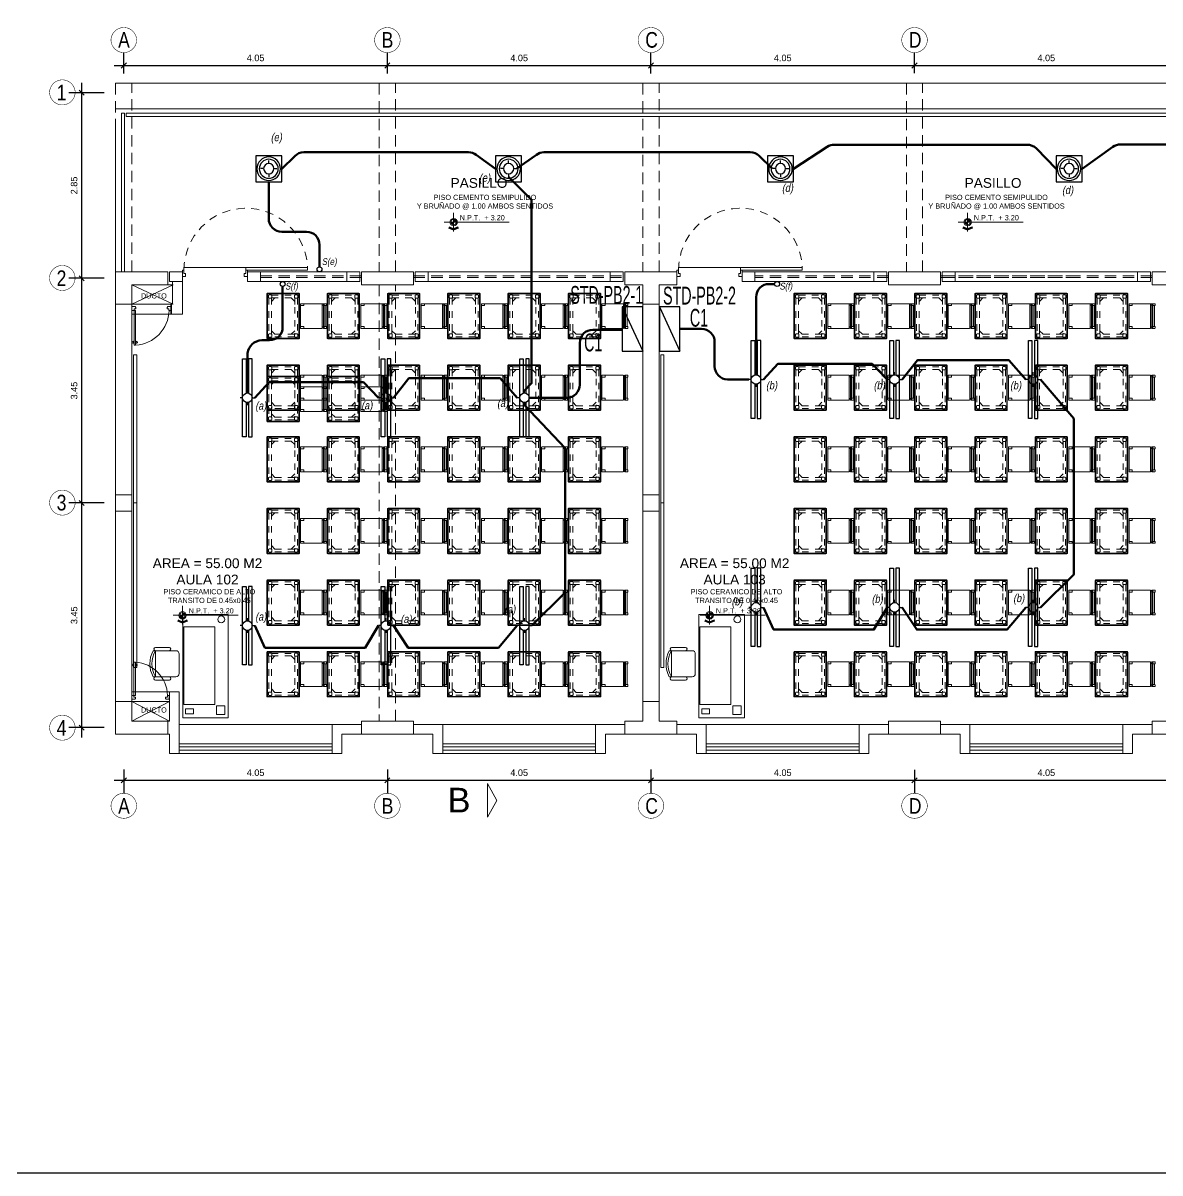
# Model space of a CAD drawing. Header units: millimetres. Extents: x 3354 to 3637, y 1117 to 1358.
# Drawn here: x 3432.33 to 3449.8, y 1164.46 to 1182.12 of the extents above; entities that cross this region are included whole.
import ezdxf

# ---------------------------------------------------------------- set-up
doc = ezdxf.new("R2010")
doc.units = ezdxf.units.MM
for name, pattern in [('ACAD_ISO03W100', [30, 12, -18]), ('ACAD_ISO07W100', [3, 0, -3]), ('DASHED2', [0.375, 0.25, -0.125]), ('TRAZOS2', [0.225, 0.15, -0.075])]:
    doc.linetypes.add(name, pattern=pattern)
for name, color, linetype, lineweight in [('ACCESORIOS', 4, 'Continuous', 18), ('cables', 152, 'Continuous', 60), ('CASCO', 252, 'Continuous', 9), ('MUEBLES ACTUAL', 35, 'Continuous', 5), ('TABLERO', 122, 'Continuous', 25)]:
    doc.layers.add(name, color=color, linetype=linetype, lineweight=lineweight)
doc.layers.add('Efec-muebles', color=7, linetype='Continuous', lineweight=13, true_color=0x85826f)
doc.layers.add('LUMINARIAS', color=2, linetype='Continuous')
doc.styles.add('1', font='arial.ttf')
doc.styles.add('2-SIETE', font='ARIALN.TTF', dxfattribs={"height": 0.07})
doc.styles.add('BYE', font='ARIALN.TTF', dxfattribs={"oblique": 10, "height": 2})
doc.styles.add('romans.shx', font='arial.ttf')
doc.styles.get("Standard").update_dxf_attribs({"font": 'arial.ttf'})
doc.styles.add('style1', font='arial.ttf')
doc.styles.add('style2', font='arial.ttf')
doc.dimstyles.new('Esc  1  50', dxfattribs={"dimtxt": 0.1, "dimasz": 0.08, "dimexe": 0.2, "dimexo": 0.15, "dimgap": 0.065, "dimtad": 1, "dimzin": 4, "dimdsep": 46, "dimtxsty": 'Standard', "dimblk": 'OBLIQUE', "dimcen": 0.12, "dimdle": 0.15, "dimadec": 0, "dimazin": 0, "dimtfac": 1, "dimtix": 1, "dimtmove": 0, "dimatfit": 3, "dimldrblk": 'OBLIQUE', "dimfxl": 1, "dimarcsym": 0})

# ---------------------------------------------------------------- blocks, each defined once
blk = doc.blocks.new('silla 01')
at = {"layer": 'Efec-muebles'}
for p, q in [((3688.676, 1239.913), (3688.676, 1240.263)), ((3689.076, 1240.263), (3689.076, 1239.913)), ((3688.626, 1240.013), (3688.626, 1240.228)), ((3688.676, 1240.228), (3689.076, 1240.228)), ((3689.126, 1240.013), (3689.126, 1240.228)), ((3688.676, 1239.913), (3688.676, 1240.013)), ((3689.026, 1239.863), (3688.726, 1239.863))]:
    blk.add_line(p, q, dxfattribs=at)
for centre, radius, start, end in [((3688.652, 1240.225), 0.0256, 16.274, 186.9691), ((3688.876, 1239.889), 0.424, 61.8371, 118.1629), ((3688.876, 1239.889), 0.394, 59.4733, 120.5267), ((3689.101, 1240.225), 0.0256, 353.0309, 163.726), ((3688.652, 1240.016), 0.0256, 173.0309, 343.726), ((3688.726, 1239.913), 0.05, 180, 270), ((3689.026, 1239.913), 0.05, 270, 0), ((3689.101, 1240.016), 0.0256, 196.274, 6.9691)]:
    blk.add_arc(centre, radius, start, end, dxfattribs=at)
blk = doc.blocks.new('messsa')
at = {"layer": 'Efec-muebles'}
for p, q in [((3688.12, 1239.808), (3689.705, 1239.808)), ((3688.12, 1239.108), (3688.12, 1239.808)), ((3689.705, 1239.808), (3689.705, 1239.108)), ((3689.705, 1239.108), (3688.12, 1239.108))]:
    blk.add_line(p, q, dxfattribs=at)
for points in [[(3688.311, 1239.316), (3688.311, 1239.793), (3689.504, 1239.793), (3689.504, 1239.316)], [(3689.57, 1239.643), (3689.57, 1239.765), (3689.644, 1239.765), (3689.644, 1239.643)], [(3689.523, 1239.16), (3689.523, 1239.288), (3689.657, 1239.288), (3689.657, 1239.16)]]:
    blk.add_lwpolyline(points, close=True, dxfattribs=at)
blk.add_circle((3688.196, 1239.216), 0.053, dxfattribs=at)
blk = doc.blocks.new('SDGFDG DF')
at = {"layer": 'Efec-muebles', "lineweight": 18}
for p, q in [((1023.934, 2860.289), (1023.934, 2859.609)), ((1023.944, 2860.299), (1024.424, 2860.299)), ((1023.944, 2860.279), (1023.944, 2859.619)), ((1023.954, 2860.289), (1024.414, 2860.289)), ((1023.959, 2860.264), (1023.959, 2860.234)), ((1023.969, 2860.274), (1023.999, 2860.274)), ((1023.969, 2860.224), (1023.999, 2860.224)), ((1024.009, 2860.264), (1024.009, 2860.234)), ((1024.359, 2860.264), (1024.359, 2860.234)), ((1024.369, 2860.274), (1024.399, 2860.274)), ((1024.369, 2860.224), (1024.399, 2860.224)), ((1024.409, 2860.264), (1024.409, 2860.234)), ((1024.424, 2860.279), (1024.424, 2859.619)), ((1024.434, 2860.289), (1024.434, 2859.609)), ((1023.959, 2859.664), (1023.959, 2859.634)), ((1023.999, 2859.674), (1023.969, 2859.674)), ((1023.999, 2859.624), (1023.969, 2859.624)), ((1024.009, 2859.664), (1024.009, 2859.634)), ((1024.359, 2859.664), (1024.359, 2859.634)), ((1024.399, 2859.674), (1024.369, 2859.674)), ((1024.399, 2859.624), (1024.369, 2859.624)), ((1024.409, 2859.664), (1024.409, 2859.634)), ((1024.424, 2859.599), (1023.944, 2859.599)), ((1024.414, 2859.609), (1023.954, 2859.609))]:
    blk.add_line(p, q, dxfattribs=at)
at = {"layer": 'Efec-muebles', "linetype": 'ACAD_ISO03W100', "lineweight": 18, "ltscale": 0.00105}
for p, q in [((1023.964, 2860.224), (1023.964, 2859.674)), ((1024.059, 2860.229), (1024.004, 2860.174)), ((1024.004, 2860.224), (1024.004, 2859.674)), ((1024.004, 2860.224), (1024.004, 2860.174)), ((1024.009, 2860.269), (1024.36, 2860.269)), ((1024.009, 2860.229), (1024.36, 2860.229)), ((1024.009, 2860.229), (1024.059, 2860.229)), ((1024.309, 2860.229), (1024.364, 2860.174)), ((1024.364, 2860.225), (1024.364, 2860.111)), ((1024.404, 2860.225), (1024.404, 2859.674)), ((1024.364, 2860.086), (1024.364, 2859.674)), ((1024.059, 2859.669), (1024.004, 2859.724)), ((1024.004, 2859.674), (1024.004, 2859.724)), ((1024.359, 2859.669), (1024.009, 2859.669)), ((1024.359, 2859.629), (1024.009, 2859.629)), ((1024.309, 2859.669), (1024.364, 2859.724))]:
    blk.add_line(p, q, dxfattribs=at)
at = {"layer": 'Efec-muebles', "lineweight": 18, "ltscale": 0.5}
for p, q in [((1024.452, 2860.134), (1024.452, 2859.764)), ((1024.777, 2860.139), (1024.457, 2860.139)), ((1024.497, 2860.109), (1024.457, 2860.109)), ((1024.502, 2860.139), (1024.502, 2860.114)), ((1024.782, 2859.764), (1024.782, 2860.134)), ((1024.802, 2860.134), (1024.782, 2860.134)), ((1024.802, 2860.114), (1024.782, 2860.114)), ((1024.802, 2859.764), (1024.802, 2860.134)), ((1024.847, 2860.139), (1024.807, 2860.139)), ((1024.847, 2860.109), (1024.807, 2860.109)), ((1024.817, 2859.759), (1024.817, 2860.139)), ((1024.842, 2859.789), (1024.842, 2860.109)), ((1024.852, 2860.114), (1024.852, 2860.134)), ((1024.457, 2859.789), (1024.497, 2859.789)), ((1024.807, 2859.789), (1024.847, 2859.789)), ((1024.457, 2859.759), (1024.777, 2859.759)), ((1024.502, 2859.784), (1024.502, 2859.764)), ((1024.782, 2859.784), (1024.802, 2859.784)), ((1024.782, 2859.764), (1024.802, 2859.764)), ((1024.807, 2859.759), (1024.847, 2859.759)), ((1024.852, 2859.764), (1024.852, 2859.784))]:
    blk.add_line(p, q, dxfattribs=at)
at = {"layer": 'Efec-muebles', "lineweight": 18}
for centre, start, end in [((1023.944, 2860.289), 90, 180), ((1023.954, 2860.279), 90, 180), ((1023.969, 2860.264), 90, 180), ((1023.969, 2860.234), 180, 270), ((1023.999, 2860.264), 0, 90), ((1023.999, 2860.234), 270, 0), ((1024.369, 2860.264), 90, 180), ((1024.369, 2860.234), 180, 270), ((1024.399, 2860.264), 0, 90), ((1024.399, 2860.234), 270, 0), ((1024.414, 2860.279), 0, 90), ((1024.424, 2860.289), 0, 90), ((1023.954, 2859.619), 180, 270), ((1023.969, 2859.664), 90, 180), ((1023.969, 2859.634), 180, 270), ((1023.999, 2859.664), 360, 90), ((1023.999, 2859.634), 270, 0), ((1024.369, 2859.664), 90, 180), ((1024.369, 2859.634), 180, 270), ((1024.399, 2859.664), 360, 90), ((1024.399, 2859.634), 270, 0), ((1024.414, 2859.619), 270, 0), ((1023.944, 2859.609), 180, 270), ((1024.424, 2859.609), 270, 0)]:
    blk.add_arc(centre, 0.01, start, end, dxfattribs=at)
at = {"layer": 'Efec-muebles', "lineweight": 18, "ltscale": 0.5}
for centre, start, end in [((1024.457, 2860.134), 90, 180), ((1024.457, 2860.114), 180, 270), ((1024.497, 2860.114), 270, 0), ((1024.777, 2860.134), 0, 90), ((1024.807, 2860.134), 90, 180), ((1024.807, 2860.114), 180, 270), ((1024.847, 2860.134), 0, 90), ((1024.847, 2860.114), 270, 0), ((1024.457, 2859.784), 90, 180), ((1024.497, 2859.784), 0, 90), ((1024.807, 2859.784), 90, 180), ((1024.847, 2859.784), 0, 90), ((1024.457, 2859.764), 180, 270), ((1024.497, 2859.764), 270, 0), ((1024.777, 2859.764), 270, 0), ((1024.807, 2859.764), 180, 270), ((1024.847, 2859.764), 270, 0)]:
    blk.add_arc(centre, 0.005, start, end, dxfattribs=at)
at = {"layer": 'MUEBLES ACTUAL', "linetype": 'ACAD_ISO07W100', "lineweight": 5, "ltscale": 0.002}
for p, q in [((1024.349, 2860.194), (1024.344, 2860.194)), ((1024.361, 2860.209), (1024.357, 2860.209))]:
    blk.add_line(p, q, dxfattribs=at)
blk = doc.blocks.new('fluorecescente')
at = {"color": 2}
for p, q in [((1779.345, 727.262), (1779.305, 727.262)), ((1779.418, 727.335), (1779.418, 727.375)), ((1779.492, 727.262), (1779.532, 727.262)), ((1779.418, 727.188), (1779.418, 727.148))]:
    blk.add_line(p, q, dxfattribs=at)
for points in [[(1779.348, 727.28), (1778.818, 727.28), (1778.818, 727.335), (1780.018, 727.335), (1780.018, 727.28), (1779.489, 727.28)], [(1779.348, 727.243), (1778.818, 727.243), (1778.818, 727.188), (1780.018, 727.188), (1780.018, 727.243), (1779.489, 727.243)]]:
    blk.add_lwpolyline(points, dxfattribs=at)
blk.add_circle((1779.418, 727.262), 0.0733, dxfattribs=at)
blk = doc.blocks.new('D')
at = {"layer": 'TABLERO'}
blk.add_line((3390.514, 1173.454), (3390.831, 1172.773), dxfattribs=at)
blk.add_lwpolyline([(3390.514, 1173.454), (3390.514, 1172.773), (3390.831, 1172.773), (3390.831, 1173.454)], close=True, dxfattribs=at)
blk = doc.blocks.new('FLUORESCENTE CIRCULAR 1x32W')
at = {"layer": 'LUMINARIAS'}
for p, q in [((1338.211, 550.574), (1338.211, 550.61)), ((1338.152, 550.515), (1338.116, 550.515)), ((1338.211, 550.456), (1338.211, 550.421)), ((1338.27, 550.515), (1338.305, 550.515))]:
    blk.add_line(p, q, dxfattribs=at)
blk.add_lwpolyline([(1338.06, 550.665), (1338.36, 550.665), (1338.36, 550.365), (1338.06, 550.365)], close=True, dxfattribs=at)
for centre, radius in [((1338.21, 550.515), 0.136), ((1338.21, 550.515), 0.109), ((1338.211, 550.515), 0.0592)]:
    blk.add_circle(centre, radius, dxfattribs=at)
blk = doc.blocks.new('_Oblique')
at = {"color": 0, "linetype": 'ByBlock', "lineweight": -2}
blk.add_line((-0.5, -0.5), (0.5, 0.5), dxfattribs=at)
blk = doc.blocks.new('*D321')
at = {"layer": 'CASCO', "color": 0, "lineweight": -2, "transparency": 16777216}
for p, q in [((3433.876, 1170.658), (3433.876, 1170.29)), ((3437.926, 1170.658), (3437.926, 1170.29)), ((3433.726, 1170.49), (3438.076, 1170.49))]:
    blk.add_line(p, q, dxfattribs=at)
at = {"layer": 'Defpoints', "color": 0, "transparency": 16777216}
for p in [(3433.876, 1170.808), (3437.926, 1170.808), (3437.926, 1170.49)]:
    blk.add_point(p, dxfattribs=at)
at = {"layer": 'CASCO', "color": 0, "lineweight": -2, "transparency": 16777216, "xscale": 0.08, "yscale": 0.08, "zscale": 0.08, "rotation": 180}
blk.add_blockref('_Oblique', (3433.876, 1170.49), dxfattribs=at)
at = {"layer": 'CASCO', "color": 0, "lineweight": -2, "transparency": 16777216, "xscale": 0.08, "yscale": 0.08, "zscale": 0.08}
blk.add_blockref('_Oblique', (3437.926, 1170.49), dxfattribs=at)
at = {"layer": 'CASCO', "color": 0, "transparency": 16777216, "insert": (3435.901, 1170.606), "char_height": 0.1, "attachment_point": 5}
blk.add_mtext('4.05', dxfattribs=at)
blk = doc.blocks.new('*D322')
at = {"layer": 'CASCO', "color": 0, "lineweight": -2, "transparency": 16777216}
for p, q in [((3437.926, 1170.658), (3437.926, 1170.29)), ((3441.976, 1170.658), (3441.976, 1170.29)), ((3437.776, 1170.49), (3442.126, 1170.49))]:
    blk.add_line(p, q, dxfattribs=at)
at = {"layer": 'Defpoints', "color": 0, "transparency": 16777216}
for p in [(3437.926, 1170.808), (3441.976, 1170.808), (3441.976, 1170.49)]:
    blk.add_point(p, dxfattribs=at)
at = {"layer": 'CASCO', "color": 0, "lineweight": -2, "transparency": 16777216, "xscale": 0.08, "yscale": 0.08, "zscale": 0.08, "rotation": 180}
blk.add_blockref('_Oblique', (3437.926, 1170.49), dxfattribs=at)
at = {"layer": 'CASCO', "color": 0, "lineweight": -2, "transparency": 16777216, "xscale": 0.08, "yscale": 0.08, "zscale": 0.08}
blk.add_blockref('_Oblique', (3441.976, 1170.49), dxfattribs=at)
at = {"layer": 'CASCO', "color": 0, "transparency": 16777216, "insert": (3439.951, 1170.606), "char_height": 0.1, "attachment_point": 5}
blk.add_mtext('4.05', dxfattribs=at)
blk = doc.blocks.new('*D323')
at = {"layer": 'CASCO', "color": 0, "lineweight": -2, "transparency": 16777216}
for p, q in [((3441.976, 1170.658), (3441.976, 1170.29)), ((3446.026, 1170.653), (3446.026, 1170.29)), ((3441.826, 1170.49), (3446.176, 1170.49))]:
    blk.add_line(p, q, dxfattribs=at)
at = {"layer": 'Defpoints', "color": 0, "transparency": 16777216}
for p in [(3441.976, 1170.808), (3446.026, 1170.803), (3446.026, 1170.49)]:
    blk.add_point(p, dxfattribs=at)
at = {"layer": 'CASCO', "color": 0, "lineweight": -2, "transparency": 16777216, "xscale": 0.08, "yscale": 0.08, "zscale": 0.08, "rotation": 180}
blk.add_blockref('_Oblique', (3441.976, 1170.49), dxfattribs=at)
at = {"layer": 'CASCO', "color": 0, "lineweight": -2, "transparency": 16777216, "xscale": 0.08, "yscale": 0.08, "zscale": 0.08}
blk.add_blockref('_Oblique', (3446.026, 1170.49), dxfattribs=at)
at = {"layer": 'CASCO', "color": 0, "transparency": 16777216, "insert": (3444.001, 1170.606), "char_height": 0.1, "attachment_point": 5}
blk.add_mtext('4.05', dxfattribs=at)
blk = doc.blocks.new('*D324')
at = {"layer": 'CASCO', "color": 0, "lineweight": -2, "transparency": 16777216}
for p, q in [((3446.026, 1170.653), (3446.026, 1170.29)), ((3450.076, 1170.658), (3450.076, 1170.29)), ((3445.876, 1170.49), (3450.226, 1170.49))]:
    blk.add_line(p, q, dxfattribs=at)
at = {"layer": 'Defpoints', "color": 0, "transparency": 16777216}
for p in [(3446.026, 1170.803), (3450.076, 1170.808), (3450.076, 1170.49)]:
    blk.add_point(p, dxfattribs=at)
at = {"layer": 'CASCO', "color": 0, "lineweight": -2, "transparency": 16777216, "xscale": 0.08, "yscale": 0.08, "zscale": 0.08, "rotation": 180}
blk.add_blockref('_Oblique', (3446.026, 1170.49), dxfattribs=at)
at = {"layer": 'CASCO', "color": 0, "lineweight": -2, "transparency": 16777216, "xscale": 0.08, "yscale": 0.08, "zscale": 0.08}
blk.add_blockref('_Oblique', (3450.076, 1170.49), dxfattribs=at)
at = {"layer": 'CASCO', "color": 0, "transparency": 16777216, "insert": (3448.051, 1170.606), "char_height": 0.1, "attachment_point": 5}
blk.add_mtext('4.05', dxfattribs=at)
blk = doc.blocks.new('*D327')
at = {"layer": 'CASCO', "color": 0, "lineweight": -2, "transparency": 16777216}
for p, q in [((3433.229, 1171.149), (3433.229, 1174.899)), ((3433.574, 1174.749), (3433.029, 1174.749)), ((3433.574, 1171.299), (3433.029, 1171.299))]:
    blk.add_line(p, q, dxfattribs=at)
at = {"layer": 'Defpoints', "color": 0, "transparency": 16777216}
for p in [(3433.229, 1174.749), (3433.724, 1174.749), (3433.724, 1171.299)]:
    blk.add_point(p, dxfattribs=at)
at = {"layer": 'CASCO', "color": 0, "lineweight": -2, "transparency": 16777216, "xscale": 0.08, "yscale": 0.08, "zscale": 0.08}
for p, rotation in [((3433.229, 1174.749), 90), ((3433.229, 1171.299), 270)]:
    blk.add_blockref('_Oblique', p, dxfattribs=dict(at, rotation=rotation))
at = {"layer": 'CASCO', "color": 0, "transparency": 16777216, "insert": (3433.113, 1173.024), "char_height": 0.1, "attachment_point": 5, "rotation": 90}
blk.add_mtext('3.45', dxfattribs=at)
blk = doc.blocks.new('*D328')
at = {"layer": 'CASCO', "color": 0, "lineweight": -2, "transparency": 16777216}
for p, q in [((3433.229, 1174.599), (3433.229, 1178.349)), ((3433.574, 1178.199), (3433.029, 1178.199)), ((3433.574, 1174.749), (3433.029, 1174.749))]:
    blk.add_line(p, q, dxfattribs=at)
at = {"layer": 'Defpoints', "color": 0, "transparency": 16777216}
for p in [(3433.229, 1178.199), (3433.724, 1178.199), (3433.724, 1174.749)]:
    blk.add_point(p, dxfattribs=at)
at = {"layer": 'CASCO', "color": 0, "lineweight": -2, "transparency": 16777216, "xscale": 0.08, "yscale": 0.08, "zscale": 0.08}
for p, rotation in [((3433.229, 1178.199), 90), ((3433.229, 1174.749), 270)]:
    blk.add_blockref('_Oblique', p, dxfattribs=dict(at, rotation=rotation))
at = {"layer": 'CASCO', "color": 0, "transparency": 16777216, "insert": (3433.113, 1176.474), "char_height": 0.1, "attachment_point": 5, "rotation": 90}
blk.add_mtext('3.45', dxfattribs=at)
blk = doc.blocks.new('*D329')
at = {"layer": 'CASCO', "color": 0, "lineweight": -2, "transparency": 16777216}
for p, q in [((3433.229, 1178.049), (3433.229, 1181.199)), ((3433.574, 1181.049), (3433.029, 1181.049)), ((3433.574, 1178.199), (3433.029, 1178.199))]:
    blk.add_line(p, q, dxfattribs=at)
at = {"layer": 'Defpoints', "color": 0, "transparency": 16777216}
for p in [(3433.229, 1181.049), (3433.724, 1181.049), (3433.724, 1178.199)]:
    blk.add_point(p, dxfattribs=at)
at = {"layer": 'CASCO', "color": 0, "lineweight": -2, "transparency": 16777216, "xscale": 0.08, "yscale": 0.08, "zscale": 0.08}
for p, rotation in [((3433.229, 1181.049), 90), ((3433.229, 1178.199), 270)]:
    blk.add_blockref('_Oblique', p, dxfattribs=dict(at, rotation=rotation))
at = {"layer": 'CASCO', "color": 0, "transparency": 16777216, "insert": (3433.113, 1179.624), "char_height": 0.1, "attachment_point": 5, "rotation": 90}
blk.add_mtext('2.85', dxfattribs=at)
blk = doc.blocks.new('*D333')
at = {"layer": 'CASCO', "color": 0, "lineweight": -2, "transparency": 16777216}
for p, q in [((3433.876, 1181.346), (3433.876, 1181.666)), ((3437.926, 1181.346), (3437.926, 1181.666)), ((3433.726, 1181.466), (3438.076, 1181.466))]:
    blk.add_line(p, q, dxfattribs=at)
at = {"layer": 'Defpoints', "color": 0, "transparency": 16777216}
for p in [(3437.926, 1181.466), (3433.876, 1181.196), (3437.926, 1181.196)]:
    blk.add_point(p, dxfattribs=at)
at = {"layer": 'CASCO', "color": 0, "lineweight": -2, "transparency": 16777216, "xscale": 0.08, "yscale": 0.08, "zscale": 0.08, "rotation": 180}
blk.add_blockref('_Oblique', (3433.876, 1181.466), dxfattribs=at)
at = {"layer": 'CASCO', "color": 0, "lineweight": -2, "transparency": 16777216, "xscale": 0.08, "yscale": 0.08, "zscale": 0.08}
blk.add_blockref('_Oblique', (3437.926, 1181.466), dxfattribs=at)
at = {"layer": 'CASCO', "color": 0, "transparency": 16777216, "insert": (3435.901, 1181.582), "char_height": 0.1, "attachment_point": 5}
blk.add_mtext('4.05', dxfattribs=at)
blk = doc.blocks.new('*D334')
at = {"layer": 'CASCO', "color": 0, "lineweight": -2, "transparency": 16777216}
for p, q in [((3437.926, 1181.346), (3437.926, 1181.666)), ((3441.976, 1181.346), (3441.976, 1181.666)), ((3437.776, 1181.466), (3442.126, 1181.466))]:
    blk.add_line(p, q, dxfattribs=at)
at = {"layer": 'Defpoints', "color": 0, "transparency": 16777216}
for p in [(3441.976, 1181.466), (3437.926, 1181.196), (3441.976, 1181.196)]:
    blk.add_point(p, dxfattribs=at)
at = {"layer": 'CASCO', "color": 0, "lineweight": -2, "transparency": 16777216, "xscale": 0.08, "yscale": 0.08, "zscale": 0.08, "rotation": 180}
blk.add_blockref('_Oblique', (3437.926, 1181.466), dxfattribs=at)
at = {"layer": 'CASCO', "color": 0, "lineweight": -2, "transparency": 16777216, "xscale": 0.08, "yscale": 0.08, "zscale": 0.08}
blk.add_blockref('_Oblique', (3441.976, 1181.466), dxfattribs=at)
at = {"layer": 'CASCO', "color": 0, "transparency": 16777216, "insert": (3439.951, 1181.582), "char_height": 0.1, "attachment_point": 5}
blk.add_mtext('4.05', dxfattribs=at)
blk = doc.blocks.new('*D335')
at = {"layer": 'CASCO', "color": 0, "lineweight": -2, "transparency": 16777216}
for p, q in [((3441.976, 1181.346), (3441.976, 1181.666)), ((3446.026, 1181.351), (3446.026, 1181.666)), ((3441.826, 1181.466), (3446.176, 1181.466))]:
    blk.add_line(p, q, dxfattribs=at)
at = {"layer": 'Defpoints', "color": 0, "transparency": 16777216}
for p in [(3446.026, 1181.466), (3441.976, 1181.196), (3446.026, 1181.201)]:
    blk.add_point(p, dxfattribs=at)
at = {"layer": 'CASCO', "color": 0, "lineweight": -2, "transparency": 16777216, "xscale": 0.08, "yscale": 0.08, "zscale": 0.08, "rotation": 180}
blk.add_blockref('_Oblique', (3441.976, 1181.466), dxfattribs=at)
at = {"layer": 'CASCO', "color": 0, "lineweight": -2, "transparency": 16777216, "xscale": 0.08, "yscale": 0.08, "zscale": 0.08}
blk.add_blockref('_Oblique', (3446.026, 1181.466), dxfattribs=at)
at = {"layer": 'CASCO', "color": 0, "transparency": 16777216, "insert": (3444.001, 1181.582), "char_height": 0.1, "attachment_point": 5}
blk.add_mtext('4.05', dxfattribs=at)
blk = doc.blocks.new('*D336')
at = {"layer": 'CASCO', "color": 0, "lineweight": -2, "transparency": 16777216}
for p, q in [((3446.026, 1181.351), (3446.026, 1181.666)), ((3450.076, 1181.346), (3450.076, 1181.666)), ((3445.876, 1181.466), (3450.226, 1181.466))]:
    blk.add_line(p, q, dxfattribs=at)
at = {"layer": 'Defpoints', "color": 0, "transparency": 16777216}
for p in [(3450.076, 1181.466), (3446.026, 1181.201), (3450.076, 1181.196)]:
    blk.add_point(p, dxfattribs=at)
at = {"layer": 'CASCO', "color": 0, "lineweight": -2, "transparency": 16777216, "xscale": 0.08, "yscale": 0.08, "zscale": 0.08, "rotation": 180}
blk.add_blockref('_Oblique', (3446.026, 1181.466), dxfattribs=at)
at = {"layer": 'CASCO', "color": 0, "lineweight": -2, "transparency": 16777216, "xscale": 0.08, "yscale": 0.08, "zscale": 0.08}
blk.add_blockref('_Oblique', (3450.076, 1181.466), dxfattribs=at)
at = {"layer": 'CASCO', "color": 0, "transparency": 16777216, "insert": (3448.051, 1181.582), "char_height": 0.1, "attachment_point": 5}
blk.add_mtext('4.05', dxfattribs=at)
blk = doc.blocks.new('cgytutytry')
at = {"layer": 'CASCO'}
for p, q in [((-4.482, 891.175), (-4.487, 891.175)), ((-4.487, 891.175), (-4.487, 891.1)), ((-4.487, 891.1), (-4.487, 891.175)), ((-4.487, 891.175), (-4.482, 891.175)), ((-4.467, 891.08), (-4.487, 891.1)), ((-4.467, 891.08), (-4.487, 891.1)), ((-4.482, 891.18), (-4.482, 891.175)), ((-4.391, 891.18), (-4.482, 891.18)), ((-4.482, 891.175), (-4.482, 891.18)), ((-4.432, 891.08), (-4.467, 891.08)), ((-4.432, 891.08), (-4.467, 891.08)), ((-4.386, 891.126), (-4.432, 891.126)), ((-4.432, 891.126), (-4.432, 891.08)), ((-4.391, 891.18), (-4.391, 891.175)), ((-4.391, 891.18), (-4.391, 891.175)), ((-4.386, 891.175), (-4.391, 891.175)), ((-4.391, 891.175), (-4.386, 891.175)), ((-4.386, 891.175), (-4.386, 891.126)), ((-4.386, 891.175), (-4.386, 891.126)), ((-4.386, 891.085), (-4.386, 891.126)), ((-4.386, 891.126), (-3.497, 891.126)), ((-3.497, 891.085), (-4.386, 891.085)), ((-3.598, 891.132), (-3.598, 891.14)), ((-3.598, 891.14), (-3.594, 891.14)), ((-3.55, 891.132), (-3.598, 891.132)), ((-3.598, 891.075), (-3.598, 891.08)), ((-3.598, 891.08), (-3.55, 891.08)), ((-3.594, 891.075), (-3.598, 891.075)), ((-3.594, 891.155), (-3.589, 891.175)), ((-3.594, 891.14), (-3.594, 891.155)), ((-3.594, 891.057), (-3.594, 891.075)), ((-3.589, 891.037), (-3.594, 891.057)), ((-3.589, 891.175), (-3.559, 891.175)), ((-3.559, 891.037), (-3.589, 891.037)), ((-3.559, 891.175), (-3.554, 891.155)), ((-3.554, 891.057), (-3.559, 891.037)), ((-3.554, 891.155), (-3.554, 891.137)), ((-3.554, 891.137), (-3.55, 891.137)), ((-3.55, 891.075), (-3.554, 891.075)), ((-3.554, 891.075), (-3.554, 891.057)), ((-3.55, 891.137), (-3.55, 891.132)), ((-3.55, 891.08), (-3.55, 891.075)), ((-3.497, 891.126), (-3.497, 891.085)), ((-4.467, 890.281), (-4.487, 890.261)), ((-4.487, 890.261), (-4.467, 890.281)), ((-4.487, 890.261), (-4.487, 890.185)), ((-4.487, 890.185), (-4.487, 890.261)), ((-4.487, 890.185), (-4.482, 890.185)), ((-4.482, 890.185), (-4.487, 890.185)), ((-4.482, 890.185), (-4.482, 890.18)), ((-4.482, 890.18), (-4.482, 890.185)), ((-4.482, 890.18), (-4.391, 890.18)), ((-4.467, 890.281), (-4.433, 890.281)), ((-4.467, 890.281), (-4.433, 890.281)), ((-4.433, 890.281), (-4.433, 890.231)), ((-4.433, 890.231), (-4.386, 890.231)), ((-4.391, 890.185), (-4.386, 890.185)), ((-4.391, 890.185), (-4.391, 890.18)), ((-4.386, 890.185), (-4.391, 890.185)), ((-4.391, 890.185), (-4.391, 890.18)), ((-4.386, 890.231), (-4.386, 890.185)), ((-4.386, 890.231), (-4.386, 890.185))]:
    blk.add_line(p, q, dxfattribs=at)
for points in [[(-4.432, 891.08), (-4.432, 891.126), (-4.386, 891.126)], [(-4.386, 890.231), (-4.433, 890.231), (-4.433, 890.281)]]:
    blk.add_lwpolyline(points, dxfattribs=at)
for points in [[(-3.497, 891.126), (-3.497, 891.085), (-4.386, 891.085), (-4.386, 891.126)], [(-3.55, 891.132), (-3.55, 891.137), (-3.598, 891.137), (-3.598, 891.132)], [(-3.55, 891.08), (-3.55, 891.075), (-3.598, 891.075), (-3.598, 891.08)], [(-3.554, 891.14), (-3.554, 891.155), (-3.559, 891.175), (-3.589, 891.175), (-3.594, 891.155), (-3.594, 891.14)], [(-3.554, 891.071), (-3.554, 891.057), (-3.559, 891.037), (-3.589, 891.037), (-3.594, 891.057), (-3.594, 891.071)]]:
    blk.add_lwpolyline(points, close=True, dxfattribs=at)
blk.add_arc((-4.408, 891.143), 0.913, 271.3362, 356.359, dxfattribs=at)
blk = doc.blocks.new('dtyrdyt')
at = {"layer": 'CASCO'}
h = blk.add_hatch(color=256, dxfattribs=at)
h.paths.add_polyline_path([(850.126, 424.939), (850.167, 424.939, 0.414214), (850.126, 424.98)])
h.paths.add_polyline_path([(850.126, 424.898), (850.126, 424.939), (850.084, 424.939, 0.414214)])
blk.add_hatch(color=256, dxfattribs=at).paths.add_polyline_path([(850.126, 424.839), (850.057, 424.867), (850.049, 424.849), (850.126, 424.818), (850.202, 424.849), (850.194, 424.867)])
for p, q in [((850.126, 424.939), (850.126, 425.084)), ((849.981, 424.939), (850.981, 424.939)), ((850.126, 424.939), (850.126, 424.795)), ((850.126, 424.818), (850.049, 424.849)), ((850.126, 424.839), (850.057, 424.867)), ((850.126, 424.839), (850.194, 424.867)), ((850.126, 424.818), (850.202, 424.849)), ((850.202, 424.849), (850.194, 424.867))]:
    blk.add_line(p, q, dxfattribs=at)
for radius in [0.0578, 0.0413]:
    blk.add_circle((850.126, 424.939), radius, dxfattribs=at)
blk = doc.blocks.new('THT')
for p, q in [((-1.074, 0.413), (-1.014, 0.413)), ((-1.074, 0.293), (-1.074, 0.413)), ((-1.044, 0.293), (-1.074, 0.293)), ((-1.044, 0.353), (-1.044, 0.293)), ((-1.014, 0.353), (-1.044, 0.353)), ((0.096, 0.245), (-1.044, 0.245)), ((-1.014, 0.413), (-1.014, 0.353)), ((0.126, 0.413), (0.066, 0.413)), ((0.066, 0.413), (0.066, 0.353)), ((0.066, 0.353), (0.096, 0.353)), ((0.096, 0.353), (0.096, 0.293)), ((0.096, 0.293), (0.126, 0.293)), ((0.096, 0.293), (0.096, 0.245)), ((1.236, 0.293), (0.096, 0.293)), ((0.096, 0.245), (1.236, 0.245)), ((0.126, 0.293), (0.126, 0.413)), ((1.236, 0.245), (1.236, 0.293))]:
    blk.add_line(p, q)
at = {"linetype": 'TRAZOS2'}
blk.add_arc((0.096, 0.293), 1.14, 180, 357.5868, dxfattribs=at)
blk = doc.blocks.new('WE')
at = {"layer": 'CASCO', "lineweight": 0}
blk.add_line((3433.751, 1180.502), (3433.751, 1178.299), dxfattribs=at)
at = {"layer": 'CASCO', "lineweight": 5}
for p, q in [((3434.001, 1177.799), (3434.636, 1178.099)), ((3434.001, 1178.099), (3434.636, 1177.799)), ((3434.551, 1178.099), (3434.636, 1178.099)), ((3434.001, 1171.699), (3434.576, 1171.399)), ((3434.001, 1171.399), (3434.576, 1171.699))]:
    blk.add_line(p, q, dxfattribs=at)
at = {"layer": 'CASCO', "lineweight": 0, "ltscale": 0.5}
for p, q in [((3437.076, 1171.349), (3434.726, 1171.349)), ((3441.576, 1171.349), (3438.776, 1171.349)), ((3445.176, 1171.349), (3442.826, 1171.349)), ((3446.876, 1171.349), (3449.226, 1171.349))]:
    blk.add_line(p, q, dxfattribs=at)
at = {"layer": 'CASCO', "ltscale": 2}
for p, q in [((3434.726, 1171.052), (3437.076, 1171.052)), ((3438.776, 1171.052), (3441.126, 1171.052)), ((3442.826, 1171.052), (3445.176, 1171.052)), ((3446.876, 1171.052), (3449.226, 1171.052)), ((3434.726, 1170.899), (3437.076, 1170.899)), ((3441.126, 1170.899), (3438.776, 1170.899)), ((3445.176, 1170.899), (3442.826, 1170.899)), ((3449.226, 1170.899), (3446.876, 1170.899))]:
    blk.add_line(p, q, dxfattribs=at)
at = {"layer": 'CASCO', "ltscale": 2, "const_width": 0.0076}
for points in [[(3434.073, 1181.862, 0.951688), (3433.679, 1181.862, 1)], [(3438.123, 1181.862, 0.951688), (3437.729, 1181.862, 1)], [(3442.173, 1181.862, 0.951688), (3441.779, 1181.862, 1)], [(3446.223, 1181.862, 0.951688), (3445.829, 1181.862, 1)], [(3433.129, 1181.049, -0.951688), (3432.735, 1181.049, -1)], [(3433.128, 1178.199, -0.951688), (3432.734, 1178.199, -1)], [(3433.129, 1174.749, -0.951688), (3432.735, 1174.749, -1)], [(3433.129, 1171.293, -0.951688), (3432.735, 1171.293, -1)], [(3434.073, 1170.094, -0.951688), (3433.679, 1170.094, -1)], [(3438.123, 1170.094, -0.951688), (3437.729, 1170.094, -1)], [(3442.173, 1170.094, -0.951688), (3441.779, 1170.094, -1)], [(3446.223, 1170.094, -0.951688), (3445.829, 1170.094, -1)]]:
    blk.add_lwpolyline(points, format="xyb", close=True, dxfattribs=at)
at = {"layer": 'CASCO', "linetype": 'DASHED2', "ltscale": 0.7}
for points in [[(3433.751, 1181.196), (3433.751, 1178.299), (3434.001, 1178.299), (3434.001, 1181.196)], [(3437.801, 1181.196), (3437.801, 1178.299), (3438.051, 1178.299), (3438.051, 1181.196)], [(3441.851, 1181.196), (3441.851, 1178.299), (3442.101, 1178.299), (3442.101, 1181.196)], [(3445.901, 1181.196), (3445.901, 1178.299), (3446.151, 1178.299), (3446.151, 1181.196)], [(3437.526, 1178.234), (3435.976, 1178.234)], [(3437.526, 1178.21), (3435.976, 1178.21)], [(3438.326, 1178.234), (3441.576, 1178.234)], [(3438.326, 1178.21), (3441.576, 1178.21)], [(3445.626, 1178.234), (3443.572, 1178.234)], [(3445.626, 1178.21), (3443.572, 1178.21)], [(3446.426, 1178.234), (3448.479, 1178.234)], [(3449.676, 1178.234), (3446.426, 1178.234)], [(3446.426, 1178.21), (3448.479, 1178.21)], [(3449.676, 1178.21), (3446.426, 1178.21)]]:
    blk.add_lwpolyline(points, dxfattribs=at)
at = {"layer": 'CASCO', "lineweight": 0, "ltscale": 0.5}
blk.add_lwpolyline([(3433.751, 1181.196), (3433.751, 1181.196), (3458.301, 1181.196), (3458.301, 1180.799)], dxfattribs=at)
at = {"layer": 'CASCO', "lineweight": 0}
blk.add_lwpolyline([(3458.301, 1180.799), (3458.301, 1180.799), (3433.751, 1180.799), (3433.751, 1180.799)], dxfattribs=at)
for points in [[(3433.839, 1178.299), (3433.889, 1178.299), (3433.889, 1180.733), (3433.839, 1180.733)], [(3458.126, 1180.683), (3458.126, 1180.733), (3433.911, 1180.733), (3433.911, 1180.683)]]:
    blk.add_lwpolyline(points, close=True, dxfattribs=at)
at = {"layer": 'CASCO'}
for points in [[(3434.551, 1178.299), (3433.751, 1178.299), (3433.751, 1177.799), (3434.001, 1177.799), (3434.001, 1178.099), (3434.551, 1178.099), (3434.551, 1178.299)], [(3437.526, 1178.299), (3437.526, 1178.099), (3438.326, 1178.099), (3438.326, 1178.299), (3437.526, 1178.299)], [(3445.626, 1178.299), (3445.626, 1178.099), (3446.426, 1178.099), (3446.426, 1178.299), (3445.626, 1178.299)], [(3434.551, 1171.199), (3433.751, 1171.199), (3433.751, 1171.699), (3434.001, 1171.699), (3434.001, 1171.399), (3434.551, 1171.399), (3434.551, 1171.199)], [(3437.526, 1171.399), (3437.526, 1171.199), (3438.326, 1171.199), (3438.326, 1171.399), (3437.526, 1171.399)], [(3445.626, 1171.399), (3445.626, 1171.199), (3446.426, 1171.199), (3446.426, 1171.399), (3445.626, 1171.399)], [(3437.076, 1170.952), (3434.726, 1170.952), (3434.726, 1171.002), (3437.076, 1171.002), (3437.076, 1170.952)], [(3438.776, 1170.952), (3441.126, 1170.952), (3441.126, 1171.002), (3438.776, 1171.002), (3438.776, 1170.952)], [(3442.826, 1170.952), (3445.176, 1170.952), (3445.176, 1171.002), (3442.826, 1171.002), (3442.826, 1170.952)], [(3446.876, 1170.952), (3449.226, 1170.952), (3449.226, 1171.002), (3446.876, 1171.002), (3446.876, 1170.952)], [(3439.464, 1170.439), (3439.464, 1169.925), (3439.61, 1170.182), (3439.464, 1170.439)]]:
    blk.add_lwpolyline(points, dxfattribs=at)
for points in [[(3434.776, 1178.299), (3434.576, 1178.299), (3434.576, 1178.149), (3434.776, 1178.149)], [(3435.776, 1178.299), (3435.976, 1178.299), (3435.976, 1178.149), (3435.776, 1178.149)], [(3437.301, 1178.299), (3437.501, 1178.299), (3437.501, 1178.149), (3437.301, 1178.149)], [(3438.551, 1178.299), (3438.351, 1178.299), (3438.351, 1178.149), (3438.551, 1178.149)], [(3441.351, 1178.299), (3441.551, 1178.299), (3441.551, 1178.149), (3441.351, 1178.149)], [(3441.576, 1178.099), (3441.851, 1178.099), (3441.851, 1177.799), (3442.101, 1177.799), (3442.101, 1178.099), (3442.376, 1178.099), (3442.376, 1178.299), (3442.101, 1178.299), (3441.851, 1178.299), (3441.576, 1178.299)], [(3443.376, 1178.299), (3443.572, 1178.299), (3443.572, 1178.149), (3443.376, 1178.149)], [(3445.401, 1178.299), (3445.601, 1178.299), (3445.601, 1178.149), (3445.401, 1178.149)], [(3446.651, 1178.299), (3446.451, 1178.299), (3446.451, 1178.149), (3446.651, 1178.149)], [(3449.451, 1178.299), (3449.651, 1178.299), (3449.651, 1178.149), (3449.451, 1178.149)], [(3449.676, 1178.099), (3449.951, 1178.099), (3449.951, 1177.799), (3450.201, 1177.799), (3450.201, 1178.099), (3450.476, 1178.099), (3450.476, 1178.299), (3450.201, 1178.299), (3449.951, 1178.299), (3449.676, 1178.299)], [(3434.001, 1174.874), (3433.751, 1174.874), (3433.751, 1177.799), (3434.001, 1177.799)], [(3434.026, 1174.749), (3434.026, 1177.024), (3434.076, 1177.024), (3434.076, 1174.749)], [(3442.126, 1174.749), (3442.126, 1177.024), (3442.176, 1177.024), (3442.176, 1174.749)], [(3434.001, 1174.624), (3434.001, 1174.874), (3433.751, 1174.874), (3433.751, 1174.624)], [(3434.026, 1174.749), (3434.026, 1172.224), (3434.076, 1172.224), (3434.076, 1174.749)], [(3442.101, 1174.624), (3442.101, 1174.874), (3441.851, 1174.874), (3441.851, 1174.624)], [(3442.126, 1174.749), (3442.126, 1172.224), (3442.176, 1172.224), (3442.176, 1174.749)], [(3433.751, 1171.699), (3434.001, 1171.699), (3434.001, 1174.624), (3433.751, 1174.624)], [(3441.851, 1174.624), (3442.101, 1174.624), (3442.101, 1171.699), (3441.851, 1171.699)], [(3441.576, 1171.399), (3441.851, 1171.399), (3441.851, 1171.699), (3442.101, 1171.699), (3442.101, 1171.399), (3442.376, 1171.399), (3442.376, 1171.199), (3442.376, 1171.199), (3441.576, 1171.199), (3441.576, 1171.199)], [(3449.676, 1171.399), (3449.951, 1171.399), (3449.951, 1171.699), (3450.201, 1171.699), (3450.201, 1171.399), (3450.476, 1171.399), (3450.476, 1171.199), (3450.476, 1171.199), (3449.676, 1171.199), (3449.676, 1171.199)]]:
    blk.add_lwpolyline(points, close=True, dxfattribs=at)
at = {"layer": 'CASCO', "ltscale": 2}
for points in [[(3435.976, 1178.299), (3435.976, 1178.149), (3437.301, 1178.149), (3437.301, 1178.299)], [(3441.351, 1178.299), (3441.351, 1178.149), (3438.551, 1178.149), (3438.551, 1178.299)], [(3443.572, 1178.299), (3443.572, 1178.149), (3445.401, 1178.149), (3445.401, 1178.299)], [(3446.651, 1178.299), (3446.651, 1178.149), (3449.451, 1178.149), (3449.451, 1178.299)], [(3442.101, 1174.874), (3442.101, 1177.799), (3441.851, 1177.799), (3441.851, 1176.849), (3441.851, 1176.849), (3441.851, 1176.699), (3441.851, 1176.699), (3441.851, 1174.874)], [(3437.076, 1170.899), (3437.226, 1170.899), (3437.226, 1171.199), (3437.526, 1171.199), (3437.526, 1171.349), (3437.076, 1171.349)], [(3438.776, 1170.899), (3438.626, 1170.899), (3438.626, 1171.199), (3438.326, 1171.199), (3438.326, 1171.349), (3438.776, 1171.349)], [(3441.576, 1171.199), (3441.276, 1171.199), (3441.276, 1170.899), (3441.126, 1170.899), (3441.126, 1171.349), (3441.576, 1171.349)], [(3442.826, 1170.899), (3442.676, 1170.899), (3442.676, 1171.199), (3442.376, 1171.199), (3442.376, 1171.349), (3442.826, 1171.349)], [(3446.876, 1170.899), (3446.726, 1170.899), (3446.726, 1171.199), (3446.426, 1171.199), (3446.426, 1171.349), (3446.876, 1171.349)], [(3449.676, 1171.199), (3449.376, 1171.199), (3449.376, 1170.899), (3449.226, 1170.899), (3449.226, 1171.349), (3449.676, 1171.349)]]:
    blk.add_lwpolyline(points, close=True, dxfattribs=at)
for points in [[(3434.776, 1178.149), (3434.776, 1177.649), (3434.601, 1177.649), (3434.601, 1177.799), (3434.626, 1177.799), (3434.626, 1178.149), (3434.776, 1178.149)], [(3434.726, 1171.849), (3434.726, 1170.899), (3434.576, 1170.899), (3434.576, 1171.199), (3434.551, 1171.199), (3434.551, 1171.399), (3434.576, 1171.399), (3434.576, 1171.699), (3434.576, 1171.699), (3434.576, 1171.849), (3434.726, 1171.849), (3434.726, 1171.849)], [(3445.326, 1171.349), (3445.626, 1171.349), (3445.626, 1171.199), (3445.326, 1171.199), (3445.326, 1170.899), (3445.176, 1170.899), (3445.176, 1171.349), (3445.176, 1171.349), (3445.326, 1171.349), (3445.326, 1171.349), (3445.326, 1171.349), (3445.326, 1171.349)]]:
    blk.add_lwpolyline(points, dxfattribs=at)
at = {"layer": 'CASCO', "linetype": 'DASHED2', "ltscale": 0.7}
blk.add_lwpolyline([(3437.801, 1171.399), (3438.051, 1171.399), (3438.051, 1178.099), (3437.801, 1178.099)], close=True, dxfattribs=at)
at = {"layer": 'CASCO', "lineweight": 5}
for points in [[(3434.611, 1177.649), (3434.001, 1177.649), (3434.001, 1177.799), (3434.611, 1177.799)], [(3434.576, 1171.849), (3434.001, 1171.849), (3434.001, 1171.699), (3434.576, 1171.699)]]:
    blk.add_lwpolyline(points, close=True, dxfattribs=at)
at = {"layer": 'CASCO', "lineweight": 0, "ltscale": 0.5}
blk.add_lwpolyline([(3441.851, 1171.699), (3442.101, 1171.699), (3442.101, 1177.799), (3441.851, 1177.799)], close=True, dxfattribs=at)
at = {"layer": 'CASCO', "xscale": -0.833352957778536, "yscale": 0.833352957778536, "zscale": 0.833352957778536, "rotation": 180}
for p in [(3435.671, 1178.568), (3443.271, 1178.569)]:
    blk.add_blockref('THT', p, dxfattribs=at)
at = {"layer": 'CASCO'}
for p in [(2588.817, 754.122), (2596.716, 754.122), (2584.652, 748.086), (2592.752, 748.086)]:
    blk.add_blockref('dtyrdyt', p, dxfattribs=at)
at = {"layer": 'CASCO', "lineweight": 13, "rotation": 90}
for p, xscale, yscale, zscale in [((3968.709, 1175.072), -0.5999999999998181, 0.5999999999998181, 0.5999999999998181), ((3946.429, 1174.315), 0.5749999999988404, 0.5749999999988404, 0.5749999999988404)]:
    blk.add_blockref('cgytutytry', p, dxfattribs=dict(at, xscale=xscale, yscale=yscale, zscale=zscale))
at = {"layer": 'CASCO', "style": 'style1', "width": 0.8}
for s, p in [('A', (3433.789, 1181.74)), ('B', (3437.839, 1181.74)), ('C', (3441.889, 1181.74)), ('D', (3445.939, 1181.74)), ('2', (3432.844, 1178.08)), ('3', (3432.845, 1174.634)), ('4', (3432.845, 1171.175)), ('A', (3433.789, 1169.976)), ('B', (3437.839, 1169.976)), ('C', (3441.889, 1169.976)), ('D', (3445.939, 1169.976))]:
    blk.add_text(s, height=0.24, dxfattribs=at).set_placement(p)
at = {"layer": 'CASCO'}
for s, height, style, p in [('N.P.T.  + 3.20', 0.08, '1', (3439.038, 1179.089)), ('N.P.T.  + 3.20', 0.08, '1', (3446.937, 1179.089)), ('N.P.T.  + 3.20', 0.08, '1', (3434.873, 1173.053)), ('N.P.T.  + 3.20', 0.08, '1', (3442.973, 1173.053)), ('B', 0.379, 'romans.shx', (3438.85, 1169.996))]:
    blk.add_text(s, height=height, dxfattribs=dict(at, style=style)).set_placement(p)
at = {"layer": 'CASCO', "char_height": 0.15, "attachment_point": 5, "style": 'style2'}
for s, insert in [('\\A1;PASILLO', (3439.334, 1179.662)), ('\\A1;PASILLO', (3447.233, 1179.662)), ('\\A1;AREA = 55.00 M2\\PAULA 102', (3435.162, 1173.697)), ('\\A1;AREA = 55.00 M2\\PAULA 103', (3443.262, 1173.697))]:
    blk.add_mtext(s, dxfattribs=dict(at, insert=insert))
at = {"layer": 'CASCO', "lineweight": 5, "char_height": 0.07998, "width": 2.09636, "attachment_point": 8, "style": '1'}
for insert in [(3439.426, 1179.252), (3447.286, 1179.252)]:
    blk.add_mtext('PISO CEMENTO SEMIPULIDO \\PY BRUÑADO @ 1.00 AMBOS SENTIDOS', dxfattribs=dict(at, insert=insert))
at = {"layer": 'CASCO', "width": 2.09636, "style": '1'}
for s, insert, char_height, attachment_point in [('\\A1;DUCTO', (3434.338, 1177.969), 0.08, 2), ('PISO CERAMICO DE ALTO\\PTRANSITO DE 0.45x0.45', (3435.191, 1173.211), 0.07998, 8), ('PISO CERAMICO DE ALTO\\PTRANSITO DE 0.45x0.45', (3443.291, 1173.211), 0.07998, 8), ('\\A1;DUCTO', (3434.338, 1171.529), 0.08, 8)]:
    blk.add_mtext(s, dxfattribs=dict(at, insert=insert, char_height=char_height, attachment_point=attachment_point))
at = {"layer": 'CASCO'}
for base, p1, p2, picture, middle in [((3437.926, 1181.466), (3433.876, 1181.196), (3437.926, 1181.196), '*D333', (3435.901, 1181.582)), ((3441.976, 1181.466), (3437.926, 1181.196), (3441.976, 1181.196), '*D334', (3439.951, 1181.582)), ((3446.026, 1181.466), (3441.976, 1181.196), (3446.026, 1181.201), '*D335', (3444.001, 1181.582)), ((3450.076, 1181.466), (3446.026, 1181.201), (3450.076, 1181.196), '*D336', (3448.051, 1181.582)), ((3437.926, 1170.49), (3433.876, 1170.808), (3437.926, 1170.808), '*D321', (3435.901, 1170.606)), ((3441.976, 1170.49), (3437.926, 1170.808), (3441.976, 1170.808), '*D322', (3439.951, 1170.606)), ((3446.026, 1170.49), (3441.976, 1170.808), (3446.026, 1170.803), '*D323', (3444.001, 1170.606)), ((3450.076, 1170.49), (3446.026, 1170.803), (3450.076, 1170.808), '*D324', (3448.051, 1170.606))]:
    dim = blk.add_linear_dim(base=base, p1=p1, p2=p2, dimstyle='Esc  1  50', dxfattribs=at)
    dim.commit()
    dim.dimension.update_dxf_attribs({"geometry": picture, "text_midpoint": middle})
for base, p1, p2, picture, middle in [((3433.229, 1181.049), (3433.724, 1178.199), (3433.724, 1181.049), '*D329', (3433.113, 1179.624)), ((3433.229, 1178.199), (3433.724, 1174.749), (3433.724, 1178.199), '*D328', (3433.113, 1176.474)), ((3433.229, 1174.749), (3433.724, 1171.299), (3433.724, 1174.749), '*D327', (3433.113, 1173.024))]:
    dim = blk.add_linear_dim(base=base, p1=p1, p2=p2, angle=270, dimstyle='Esc  1  50', dxfattribs=at)
    dim.commit()
    dim.dimension.update_dxf_attribs({"geometry": picture, "text_midpoint": middle})

msp = doc.modelspace()

# ---------------------------------------------------------------- linework, layer by layer
at = {"ltscale": 2}
msp.add_lwpolyline([(3410.089, 1199.183), (3462.641, 1199.183), (3462.641, 1164.459), (3410.089, 1164.459)], close=True, dxfattribs=at)
at = {"color": 7, "linetype": 'Continuous', "ltscale": 0.25}
for centre in [(3436.883, 1178.337), (3436.317, 1178.111), (3443.914, 1178.111)]:
    msp.add_circle(centre, 0.038, dxfattribs=at)
at = {"layer": 'cables'}
for points in [[(3444.167, 1179.882), (3444.686, 1180.218, -0.144678), (3444.795, 1180.25), (3447.755, 1180.25, -0.20138), (3447.898, 1180.19), (3448.201, 1179.882)], [(3448.601, 1179.882), (3449.073, 1180.217, -0.155624), (3449.189, 1180.254), (3451.483, 1180.254, -0.186381), (3451.617, 1180.202), (3451.97, 1179.882)], [(3436.303, 1179.882), (3436.503, 1180.076, -0.195216), (3436.642, 1180.133), (3439.173, 1180.133, -0.156169), (3439.289, 1180.096), (3439.588, 1179.882)], [(3443.841, 1179.883), (3443.641, 1180.077, 0.195216), (3443.502, 1180.134), (3440.331, 1180.134, 0.156169), (3440.215, 1180.096), (3439.915, 1179.883)], [(3436.103, 1179.682), (3436.103, 1179.113, 0.414214), (3436.303, 1178.913), (3436.683, 1178.913, -0.414214), (3436.883, 1178.713), (3436.883, 1178.375)], [(3435.776, 1176.457), (3435.776, 1177.048, -0.352551), (3435.995, 1177.248), (3436.117, 1177.248, 0.414214), (3436.317, 1177.448), (3436.317, 1178.073)], [(3443.592, 1176.723), (3443.592, 1177.911, -0.414214), (3443.792, 1178.111), (3443.876, 1178.111)], [(3440.107, 1176.365), (3440.683, 1176.365, 0.414214), (3440.883, 1176.565), (3440.883, 1177.208, -0.414214), (3441.083, 1177.408), (3441.534, 1177.408)], [(3442.422, 1177.422), (3442.755, 1177.422, -0.414214), (3442.955, 1177.222), (3442.955, 1176.846, 0.412873), (3443.154, 1176.646), (3443.479, 1176.645)]]:
    msp.add_lwpolyline(points, format="xyb", dxfattribs=at)
for points in [[(3440.033, 1176.478), (3440.142, 1176.586), (3440.142, 1179.406), (3439.789, 1179.757)], [(3445.607, 1176.645), (3445.373, 1176.883), (3443.924, 1176.883), (3443.705, 1176.645)], [(3447.736, 1176.645), (3447.475, 1176.943), (3446.073, 1176.943), (3445.834, 1176.645)], [(3439.92, 1176.365), (3439.659, 1176.663), (3438.258, 1176.663), (3438.018, 1176.365)], [(3437.792, 1176.365), (3437.557, 1176.603), (3436.108, 1176.603), (3435.889, 1176.365)], [(3447.962, 1176.645), (3448.474, 1176.044), (3448.474, 1173.652), (3447.962, 1173.145)], [(3440.033, 1176.252), (3440.658, 1175.589), (3440.658, 1173.373), (3440.147, 1172.865)], [(3445.607, 1173.145), (3445.403, 1172.805), (3443.86, 1172.805), (3443.705, 1173.145)], [(3447.736, 1173.145), (3447.448, 1172.805), (3446.061, 1172.805), (3445.834, 1173.145)], [(3437.792, 1172.865), (3437.587, 1172.525), (3436.045, 1172.525), (3435.889, 1172.865)], [(3439.92, 1172.865), (3439.632, 1172.525), (3438.245, 1172.525), (3438.018, 1172.865)]]:
    msp.add_lwpolyline(points, dxfattribs=at)

# ---------------------------------------------------------------- block references
for name, p in [('WE', (0, 0)), ('D', (51.019, 4.308)), ('D', (51.591, 4.308))]:
    msp.add_blockref(name, p)
at = {"rotation": 89.99999999999997}
for p in [(4170.853, -602.774), (4172.982, -602.774), (4175.111, -602.774), (4163.037, -603.054), (4165.166, -603.054), (4167.295, -603.054), (4170.853, -606.273), (4172.982, -606.273), (4175.111, -606.273), (4163.037, -606.553), (4165.166, -606.553), (4167.295, -606.553)]:
    msp.add_blockref('fluorecescente', p, dxfattribs=at)
at = {"layer": 'Efec-muebles'}
for p in [(2412.14, -1682.33), (2413.066, -1682.33), (2413.992, -1682.33), (2414.918, -1682.33), (2415.844, -1682.33), (2416.77, -1682.33), (2420.24, -1682.33), (2421.166, -1682.33), (2422.092, -1682.33), (2423.018, -1682.33), (2423.944, -1682.33), (2424.87, -1682.33), (2412.14, -1683.43), (2413.066, -1683.43), (2413.992, -1683.43), (2414.918, -1683.43), (2415.844, -1683.43), (2416.77, -1683.43), (2420.24, -1683.43), (2421.166, -1683.43), (2422.092, -1683.43), (2423.018, -1683.43), (2423.944, -1683.43), (2424.87, -1683.43), (2412.14, -1683.605), (2413.066, -1683.605), (2412.14, -1684.53), (2413.066, -1684.53), (2413.992, -1684.53), (2414.918, -1684.53), (2415.844, -1684.53), (2416.77, -1684.53), (2420.24, -1684.53), (2421.166, -1684.53), (2422.092, -1684.53), (2423.018, -1684.53), (2423.944, -1684.53), (2424.87, -1684.53), (2412.14, -1685.63), (2413.066, -1685.63), (2413.992, -1685.63), (2414.918, -1685.63), (2415.844, -1685.63), (2416.77, -1685.63), (2420.24, -1685.63), (2421.166, -1685.63), (2422.092, -1685.63), (2423.018, -1685.63), (2423.944, -1685.63), (2424.87, -1685.63), (2412.14, -1686.73), (2413.066, -1686.73), (2413.992, -1686.73), (2414.918, -1686.73), (2415.844, -1686.73), (2416.77, -1686.73), (2420.24, -1686.73), (2421.166, -1686.73), (2422.092, -1686.73), (2423.018, -1686.73), (2423.944, -1686.73), (2424.87, -1686.73), (2412.14, -1687.83), (2413.066, -1687.83), (2413.992, -1687.83), (2414.918, -1687.83), (2415.844, -1687.83), (2416.77, -1687.83), (2420.24, -1687.83), (2421.166, -1687.83), (2422.092, -1687.83), (2423.018, -1687.83), (2423.944, -1687.83), (2424.87, -1687.83)]:
    msp.add_blockref('SDGFDG DF', p, dxfattribs=at)
at = {"layer": 'Efec-muebles', "xscale": -1, "rotation": 90}
for name, p in [('messsa', (4674.589, 4861.156)), ('messsa', (4682.521, 4861.156)), ('silla 01', (4674.589, 4861.156)), ('silla 01', (4682.521, 4861.156))]:
    msp.add_blockref(name, p, dxfattribs=at)
at = {"layer": 'LUMINARIAS', "xscale": -1.33333333333303, "yscale": 1.33333333333303, "zscale": 1.33333333333303, "rotation": 270}
for p in [(2702.083, -604.399), (2705.769, -604.399), (2709.947, -604.399), (2714.381, -604.399)]:
    msp.add_blockref('FLUORESCENTE CIRCULAR 1x32W', p, dxfattribs=at)

# ---------------------------------------------------------------- texts
at = {"layer": 'ACCESORIOS', "color": 4, "linetype": 'Continuous', "lineweight": 20, "ltscale": 0.1, "style": 'BYE', "oblique": 10}
for s, height, p in [('(e)', 0.1229, (3436.134, 1180.304)), ('(e)', 0.1229, (3439.335, 1179.682)), ('(d)', 0.1229, (3443.988, 1179.526)), ('(d)', 0.1229, (3448.293, 1179.493)), ('S(e)', 0.1054, (3436.919, 1178.402, 19008.667)), ('S(f)', 0.1054, (3436.356, 1178.025, 19008.667)), ('S(f)', 0.1054, (3443.953, 1178.025, 19008.667)), ('(b)', 0.1229, (3443.744, 1176.493)), ('(b)', 0.1229, (3445.398, 1176.493)), ('(b)', 0.1229, (3447.494, 1176.493)), ('(a)', 0.1229, (3435.896, 1176.181)), ('(a)', 0.1229, (3437.525, 1176.186)), ('(a)', 0.1229, (3439.612, 1176.223)), ('(b)', 0.1229, (3443.214, 1173.175)), ('(b)', 0.1229, (3445.368, 1173.214)), ('(b)', 0.1229, (3447.542, 1173.226)), ('(a)', 0.1229, (3439.722, 1173.055)), ('(a)', 0.1229, (3435.896, 1172.942)), ('(a)', 0.1229, (3438.127, 1172.906))]:
    msp.add_text(s, height=height, dxfattribs=at).set_placement(p)
at = {"layer": 'CASCO', "style": 'style1', "width": 0.8}
msp.add_text('1', height=0.24, dxfattribs=at).set_placement((3432.845, 1180.93))
at = {"layer": 'TABLERO', "style": '2-SIETE', "width": 0.7}
for s, p in [('STD-PB2-1', (3440.737, 1177.807, 0.112)), ('STD-PB2-2', (3442.162, 1177.796, 0.112)), ('C1', (3442.574, 1177.456, 0.112)), ('C1', (3440.949, 1177.076, 0.112))]:
    msp.add_text(s, height=0.2733, rotation=0.0173, dxfattribs=at).set_placement(p)

doc.saveas('drawing.dxf')
